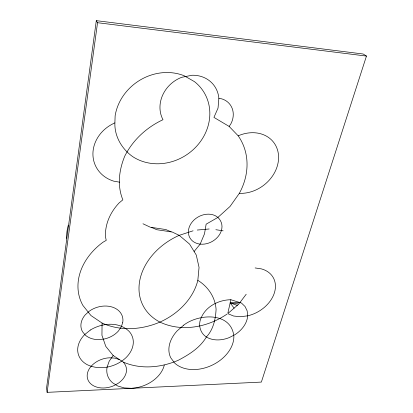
<?xml version="1.0" encoding="UTF-8"?>
<svg xmlns="http://www.w3.org/2000/svg" width="413" height="413" viewBox="0 0 413 413"><rect width="100%" height="100%" fill="white"/><g stroke="black" fill="none" stroke-linecap="round" stroke-linejoin="round"><path stroke-width="0.62" d="M194.11 251.496L200.16 244.119L204.507 233.815L206.128 224.192L217.899 217.424L230.046 206.454L239.339 193.33A33.949 27.981 -37.6 0 0 278.589 156.873A33.949 27.981 -37.6 0 0 238.187 135.82L229.122 126.414L230.655 124.267A20.547 17.831 -40 0 0 218.869 98.263A30.841 27.423 -39.4 0 0 191.988 75.254L181.627 77.339A30.841 27.423 -39.4 0 0 162.99 119.708C146.63 127.359 132.945 139.924 124.772 156.104C119.037 169.934 117.013 185.669 122.852 199.815L119.058 202.984A51.945 42.647 -24.3 0 0 105.532 237.191L106.249 240.351L102.976 242.235A62.157 48.915 -21.2 0 0 82.894 305.419L90.958 315.547L102.078 323.059L101.944 335.31L105.78 346.368L113.183 355.521L123.539 362.227C141.06 369.645 161.044 367.663 178.235 360.291C189.051 354.612 200.073 347.798 206.381 336.977C213.33 329.62 215.596 319.141 216.087 309.311C215.204 297.174 208.09 286.648 197.832 280.334L199.051 267.412L196.283 255.048L189.562 244.083L179.211 235.343L172.18 232.013L156.816 229.721L151.375 227.382M114.881 122.909L115.134 115.826A49.121 44.026 -33.5 0 1 184.069 75.708L194.466 81.64A49.121 44.026 -33.5 0 1 198.39 144.209A49.121 44.026 -33.5 0 1 132.542 156.527C121.82 148.907 114.411 136.244 114.881 122.909A34.682 30.774 -24 0 0 92.925 153.44A34.682 30.774 -24 0 0 113.761 181.162L119.553 182.169M218.869 98.263L218.038 108.087L213.929 117.39L229.122 126.414M96.306 20.65L46.54 388.179L47.118 392.35L261.367 382.087L366.46 56.075L363.172 54.005L96.306 20.65L97.54 22.705L47.118 392.35M230.882 299.73C218.931 299.874 206.082 306.214 201.26 317.643C197.858 324.236 199.954 333.033 206.381 336.977A25.301 18.533 -26.9 0 0 229.174 337.627L234.935 334.68A25.301 18.554 -26.8 0 0 247.671 315.837L247.165 310.901L245.069 306.544L241.491 303.075L230.882 299.73L227.878 313.039M113.183 355.521L109.187 361.225L107.075 367.214A29.86 21.512 -20 0 0 112.589 382.81L117.844 386.047L124.267 387.915L131.417 388.313A29.86 21.512 -20 0 0 164.291 365.077M228.198 313.25L238.828 304.004L246.2 294.237M227.186 313.963C207.837 327.277 181.751 332.424 159.939 322.099C141.69 329.879 120.42 331.371 102.078 323.059M193.072 230.81L179.211 235.343A60.2 46.411 -26.3 0 0 140.048 279.105A60.2 46.411 -26.3 0 0 159.939 322.099A62.157 48.915 -21.2 0 0 197.832 280.334M209.148 228.983L197.264 230.041M240.134 302.378L230.175 302.91L234.14 308.201M97.54 22.705L366.46 56.075M238.213 303.927L230.175 302.91L237.32 305.419M223.123 230.826L215.865 229.705M255.12 267.939L261.434 268.894A30.025 22.302 -29.4 0 1 274.526 292.409A30.025 22.302 -29.4 0 1 247.661 315.837L240.459 316.735L233.665 316.038L228.332 313.875M119.228 359.522L114.814 358.138L109.827 357.782A20.144 14.486 -18 0 0 87.293 377.487A20.144 14.486 -18 0 0 114.169 385.556L118.583 383.037A20.144 14.486 -18 0 0 125.222 364.86L123.539 362.227M171.163 231.858L165.83 229.551L150.332 227.227L142.975 223.774M66.627 238.446A55.982 46.277 -20.3 0 1 68.243 225.395M238.187 135.82A66.441 56.504 -30.6 0 1 239.339 193.33M221.296 230.557L221.167 231.275A17.594 14.14 -29.2 0 1 204.363 244.088A17.594 14.14 -29.2 0 1 188.793 235.173L188.385 231.383A17.594 14.14 -29.2 0 1 197.553 217.295A17.594 14.14 -29.2 0 1 214.538 215.359C220.361 217.723 223.505 224.646 221.296 230.557M122.697 322.718L121.179 327.024L118.392 331.035A21.445 16.262 -17.6 0 1 104.603 338.939L99.192 339.625A21.445 16.262 -17.6 0 1 85.341 335.144L82.559 331.773A21.445 16.262 -17.6 0 1 85.254 314.835L89.213 311.232A21.445 16.262 -17.6 0 1 112.687 307.21A21.445 16.262 -17.6 0 1 122.697 322.718M183.666 325.176L177.069 330.968A33.949 24.522 -24.8 0 0 170.703 357.71L174.518 362.913A33.949 24.522 -24.8 0 0 211.28 365.577A33.949 24.522 -24.8 0 0 233.846 336.115C231.177 311.634 198.545 313.601 183.666 325.176M90.406 330.008L84.768 334.515A28.42 21.027 -17.9 0 0 87.231 364.705C99.961 370.735 115.785 367.203 125.924 357.735A28.42 21.027 -17.9 0 0 129.223 331.484C118.954 321.237 101.965 322.889 90.406 330.008"/></g></svg>
